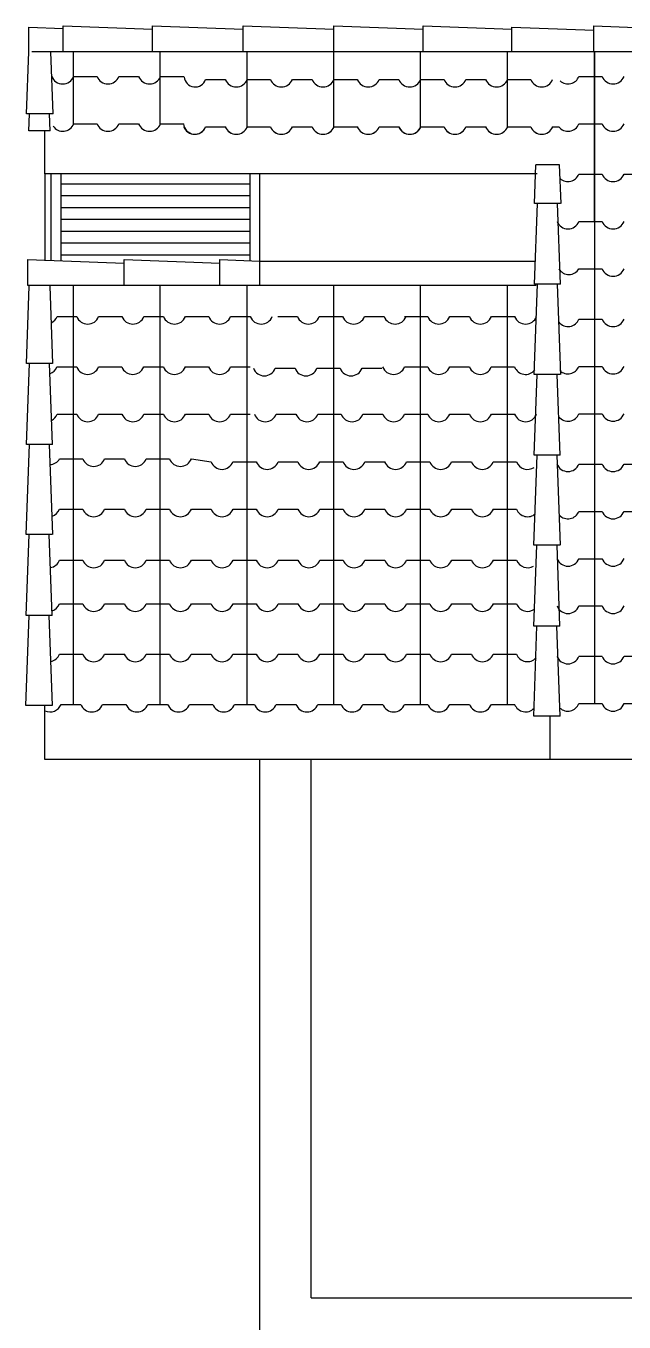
# Model space of a CAD drawing. Extents: x 121.8 to 221.5, y 86.6 to 106.4.
# Drawn here: x 132.515 to 134.032, y 96.568 to 99.855 of the extents above; entities that cross this region are included whole.
import ezdxf

# ---------------------------------------------------------------- set-up
doc = ezdxf.new("R2010")
doc.units = 0
doc.header["$LTSCALE"] = 15
for name, color, linetype in [('CORTE', 244, 'CONTINUOUS'), ('PAREDE', 7, 'CONTINUOUS'), ('TELHADO', 20, 'CONTINUOUS'), ('VISTAL', 30, 'CONTINUOUS'), ('VISTAP', 244, 'CONTINUOUS')]:
    doc.layers.add(name, color=color, linetype=linetype)

msp = doc.modelspace()

# ---------------------------------------------------------------- linework, layer by layer
at = {"layer": 'CORTE', "color": 1, "linetype": 'CONTINUOUS'}
for p, q in [((133.957, 99.7894), (133.957, 99.4871)), ((133.957, 99.7894), (133.957, 99.3595)), ((133.957, 99.7894), (133.957, 99.3595)), ((133.957, 99.7894), (133.957, 99.3595)), ((132.6363, 99.7271), (132.6761, 99.7271)), ((132.6363, 99.7271), (132.6761, 99.7271)), ((132.6761, 99.7271), (132.6954, 99.7271)), ((132.7508, 99.7271), (132.8009, 99.7271)), ((132.8563, 99.7271), (132.8961, 99.7271)), ((132.8961, 99.7271), (132.9154, 99.7271)), ((133.9172, 99.7271), (133.957, 99.7271)), ((133.9172, 99.7271), (133.957, 99.7271)), ((133.957, 99.7271), (133.9763, 99.7271)), ((132.9706, 99.7195), (133.0207, 99.7195)), ((133.0761, 99.7195), (133.1159, 99.7195)), ((133.1159, 99.7195), (133.1352, 99.7195)), ((133.1906, 99.7195), (133.2407, 99.7195)), ((133.2961, 99.7195), (133.3359, 99.7195)), ((133.3359, 99.7195), (133.3552, 99.7195)), ((133.4106, 99.7195), (133.4607, 99.7195)), ((133.5161, 99.7195), (133.5559, 99.7195)), ((133.5559, 99.7195), (133.5752, 99.7195)), ((133.6306, 99.7195), (133.6807, 99.7195)), ((133.7361, 99.7195), (133.7759, 99.7195)), ((133.7361, 99.7195), (133.7759, 99.7195)), ((133.7361, 99.7195), (133.7759, 99.7195)), ((133.7759, 99.7195), (133.7952, 99.7195)), ((132.6363, 99.6071), (132.6761, 99.6071)), ((132.6363, 99.6071), (132.6761, 99.6071)), ((132.6761, 99.6071), (132.6954, 99.6071)), ((132.7508, 99.6071), (132.8009, 99.6071)), ((132.8563, 99.6071), (132.8961, 99.6071)), ((132.8961, 99.6071), (132.9154, 99.6071)), ((132.9706, 99.5995), (133.0207, 99.5995)), ((132.9708, 99.5995), (133.0209, 99.5995)), ((133.0761, 99.5995), (133.1159, 99.5995)), ((133.0763, 99.5995), (133.1161, 99.5995)), ((133.1159, 99.5995), (133.1352, 99.5995)), ((133.1161, 99.5995), (133.1354, 99.5995)), ((133.1906, 99.5995), (133.2407, 99.5995)), ((133.1908, 99.5995), (133.2409, 99.5995)), ((133.2961, 99.5995), (133.3359, 99.5995)), ((133.2963, 99.5995), (133.3361, 99.5995)), ((133.3359, 99.5995), (133.3552, 99.5995)), ((133.3361, 99.5995), (133.3554, 99.5995)), ((133.4106, 99.5995), (133.4607, 99.5995)), ((133.4108, 99.5995), (133.4609, 99.5995)), ((133.5161, 99.5995), (133.5559, 99.5995)), ((133.5163, 99.5995), (133.5561, 99.5995)), ((133.5559, 99.5995), (133.5752, 99.5995)), ((133.5561, 99.5995), (133.5754, 99.5995)), ((133.6306, 99.5995), (133.6807, 99.5995)), ((133.6308, 99.5995), (133.6809, 99.5995)), ((133.7361, 99.5995), (133.7759, 99.5995)), ((133.7361, 99.5995), (133.7761, 99.5995)), ((133.7361, 99.5995), (133.7759, 99.5995)), ((133.7363, 99.5995), (133.7761, 99.5995)), ((133.7363, 99.5995), (133.7761, 99.5995)), ((133.7363, 99.5995), (133.7761, 99.5995)), ((133.7759, 99.5995), (133.7952, 99.5995)), ((133.7761, 99.5995), (133.7954, 99.5995)), ((133.8506, 99.5995), (133.8661, 99.5995)), ((133.9172, 99.6071), (133.957, 99.6071)), ((133.9172, 99.6071), (133.957, 99.6071)), ((133.957, 99.6071), (133.9763, 99.6071)), ((133.917, 99.4795), (133.9568, 99.4795)), ((133.917, 99.4795), (133.9568, 99.4795)), ((133.9568, 99.4795), (133.9761, 99.4795)), ((134.0315, 99.4795), (134.0816, 99.4795)), ((133.9172, 99.3595), (133.957, 99.3595)), ((133.9172, 99.3595), (133.957, 99.3595)), ((133.9172, 99.3595), (133.957, 99.3595)), ((133.9172, 99.3595), (133.957, 99.3595)), ((133.9172, 99.3595), (133.957, 99.3595)), ((133.9172, 99.3595), (133.957, 99.3595)), ((133.957, 99.3595), (133.9763, 99.3595)), ((133.957, 99.3595), (133.9763, 99.3595)), ((133.957, 99.3595), (133.957, 98.6243)), ((133.9172, 99.2395), (133.957, 99.2395)), ((133.9172, 99.2395), (133.957, 99.2395)), ((133.9172, 99.2395), (133.957, 99.2395)), ((133.957, 99.2395), (133.9763, 99.2395)), ((133.9172, 99.1119), (133.957, 99.1119)), ((133.9172, 99.1119), (133.957, 99.1119)), ((133.9172, 99.1119), (133.957, 99.1119)), ((133.9172, 99.1119), (133.957, 99.1119)), ((133.957, 99.1119), (133.9763, 99.1119)), ((133.957, 99.1119), (133.9763, 99.1119)), ((133.957, 99.1119), (133.9763, 99.1119)), ((133.957, 99.1119), (133.9763, 99.1119)), ((133.9172, 98.9919), (133.957, 98.9919)), ((133.9172, 98.9919), (133.957, 98.9919)), ((133.957, 98.9919), (133.9763, 98.9919)), ((133.957, 98.9919), (133.9763, 98.9919)), ((133.9172, 98.8719), (133.957, 98.8719)), ((133.9172, 98.8719), (133.957, 98.8719)), ((133.957, 98.8719), (133.9763, 98.8719)), ((133.957, 98.8719), (133.9763, 98.8719)), ((133.917, 98.7443), (133.9568, 98.7443)), ((133.917, 98.7443), (133.9568, 98.7443)), ((133.9568, 98.7443), (133.9761, 98.7443)), ((133.9568, 98.7443), (133.9761, 98.7443)), ((134.0315, 98.7443), (134.0816, 98.7443)), ((133.917, 98.6243), (133.9568, 98.6243)), ((133.917, 98.6243), (133.9568, 98.6243)), ((133.9172, 98.6243), (133.957, 98.6243)), ((133.9172, 98.6243), (133.957, 98.6243)), ((133.9568, 98.6243), (133.9761, 98.6243)), ((133.9568, 98.6243), (133.9761, 98.6243)), ((133.957, 98.6243), (133.9763, 98.6243)), ((133.957, 98.6243), (133.957, 98.1367)), ((133.957, 98.6243), (133.9763, 98.6243)), ((133.957, 98.6243), (133.957, 98.1367)), ((134.0315, 98.6243), (134.0816, 98.6243)), ((133.9172, 98.5043), (133.957, 98.5043)), ((133.9172, 98.5043), (133.957, 98.5043)), ((133.957, 98.5043), (133.9763, 98.5043)), ((133.957, 98.5043), (133.9763, 98.5043)), ((133.9172, 98.3843), (133.957, 98.3843)), ((133.9172, 98.3843), (133.957, 98.3843)), ((133.957, 98.3843), (133.9763, 98.3843)), ((133.957, 98.3843), (133.9763, 98.3843)), ((133.917, 98.2567), (133.9568, 98.2567)), ((133.917, 98.2567), (133.9568, 98.2567)), ((133.9568, 98.2567), (133.9761, 98.2567)), ((133.9568, 98.2567), (133.9761, 98.2567)), ((134.0315, 98.2567), (134.0816, 98.2567)), ((133.917, 98.1367), (133.9568, 98.1367)), ((133.917, 98.1367), (133.9568, 98.1367)), ((133.9568, 98.1367), (133.9761, 98.1367)), ((133.9568, 98.1367), (133.9761, 98.1367)), ((134.0315, 98.1367), (134.0816, 98.1367))]:
    msp.add_line(p, q, dxfattribs=at)
for centre, radius, start, end in [((132.6086, 99.7378), 0.0297, 199.82, 338.9483), ((132.7231, 99.7378), 0.0297, 201.0517, 338.9483), ((132.8286, 99.7378), 0.0297, 201.0517, 338.9483), ((132.9443, 99.7281), 0.0277, 184.0528, 341.8558), ((133.8895, 99.7378), 0.0297, 227.5842, 338.9483), ((134.004, 99.7378), 0.0297, 201.0517, 338.9483), ((133.0484, 99.7302), 0.0297, 201.0517, 338.9483), ((133.1629, 99.7302), 0.0297, 201.0517, 338.9483), ((133.2684, 99.7302), 0.0297, 201.0517, 338.9483), ((133.3829, 99.7302), 0.0297, 201.0517, 338.9483), ((133.4884, 99.7302), 0.0297, 201.0517, 338.9483), ((133.6029, 99.7302), 0.0297, 201.0517, 338.9483), ((133.7084, 99.7302), 0.0297, 201.0517, 338.9483), ((133.8229, 99.7302), 0.0297, 201.0517, 338.9483), ((132.6086, 99.6178), 0.0297, 213.48, 338.9483), ((132.7231, 99.6178), 0.0297, 201.0517, 338.9483), ((132.8286, 99.6178), 0.0297, 201.0517, 338.9483), ((132.9436, 99.6095), 0.0289, 184.6744, 339.9327), ((132.9429, 99.6102), 0.0297, 201.0517, 338.9483), ((133.0484, 99.6102), 0.0297, 201.0517, 338.9483), ((133.0486, 99.6102), 0.0297, 201.0517, 338.9483), ((133.1629, 99.6102), 0.0297, 201.0517, 338.9483), ((133.1631, 99.6102), 0.0297, 201.0517, 338.9483), ((133.2684, 99.6102), 0.0297, 201.0517, 338.9483), ((133.2686, 99.6102), 0.0297, 201.0517, 338.9483), ((133.3829, 99.6102), 0.0297, 201.0517, 338.9483), ((133.3831, 99.6102), 0.0297, 201.0517, 338.9483), ((133.4884, 99.6102), 0.0297, 201.0517, 338.9483), ((133.4886, 99.6102), 0.0297, 201.0517, 338.9483), ((133.6029, 99.6102), 0.0297, 201.0517, 338.9483), ((133.6031, 99.6102), 0.0297, 201.0517, 338.9483), ((133.7084, 99.6102), 0.0297, 201.0517, 338.9483), ((133.7086, 99.6102), 0.0297, 201.0517, 338.9483), ((133.8229, 99.6102), 0.0297, 201.0517, 338.9483), ((133.8231, 99.6102), 0.0297, 201.0517, 338.9483), ((133.8895, 99.6178), 0.0297, 218.0153, 338.9483), ((134.004, 99.6178), 0.0297, 201.0517, 338.9483), ((133.8893, 99.4902), 0.0297, 228.267, 338.9483), ((134.0038, 99.4902), 0.0297, 201.0517, 338.9483), ((133.8895, 99.3702), 0.0297, 201.0517, 338.9483), ((133.8895, 99.3702), 0.0297, 201.0517, 338.9483), ((134.004, 99.3702), 0.0297, 201.0517, 338.9483), ((134.004, 99.3702), 0.0297, 201.0517, 338.9483), ((133.8917, 99.2547), 0.0297, 212.4819, 329.2488), ((134.004, 99.2502), 0.0297, 201.0517, 338.9483), ((133.8895, 99.1226), 0.0297, 218.9533, 338.9483), ((133.8895, 99.1226), 0.0297, 218.9533, 338.9483), ((134.004, 99.1226), 0.0297, 201.0517, 338.9483), ((134.004, 99.1226), 0.0297, 201.0517, 338.9483), ((133.8895, 99.0026), 0.0297, 226.1598, 338.9483), ((134.004, 99.0026), 0.0297, 201.0517, 338.9483), ((133.8895, 98.8826), 0.0297, 218.5427, 338.9483), ((134.004, 98.8826), 0.0297, 201.0517, 338.9483), ((133.8893, 98.755), 0.0297, 201.0517, 338.9483), ((134.0038, 98.755), 0.0297, 201.0517, 338.9483), ((133.8895, 98.635), 0.0297, 222.8171, 338.9483), ((133.8893, 98.635), 0.0297, 223.3922, 338.9483), ((134.0038, 98.635), 0.0297, 201.0517, 338.9483), ((134.004, 98.635), 0.0297, 201.0517, 338.9483), ((133.8895, 98.515), 0.0297, 201.0517, 338.9483), ((134.004, 98.515), 0.0297, 201.0517, 338.9483), ((133.8895, 98.395), 0.0297, 201.0517, 338.9483), ((134.004, 98.395), 0.0297, 201.0517, 338.9483), ((133.8893, 98.2673), 0.0297, 201.0517, 338.9483), ((134.0038, 98.2673), 0.0297, 201.0517, 338.9483), ((133.8893, 98.1473), 0.0297, 226.9371, 338.9483), ((134.0038, 98.1473), 0.0297, 201.0517, 338.9483)]:
    msp.add_arc(centre, radius, start, end, dxfattribs=at)
at = {"layer": 'PAREDE', "color": 1}
msp.add_line((133.8445, 97.9951), (133.8445, 98.1047), dxfattribs=at)
at = {"layer": 'TELHADO', "color": 1, "linetype": 'CONTINUOUS'}
for p, q in [((132.635, 99.7894), (132.635, 99.6042)), ((132.855, 99.7894), (132.855, 99.6042)), ((133.075, 99.7894), (133.075, 99.5966)), ((133.295, 99.7894), (133.295, 99.5966)), ((133.515, 99.7894), (133.515, 99.5966)), ((133.735, 99.7894), (133.735, 99.5966)), ((133.8111, 99.4802), (132.5635, 99.4802))]:
    msp.add_line(p, q, dxfattribs=at)
at = {"layer": 'TELHADO', "linetype": 'CONTINUOUS'}
msp.add_line((132.5635, 99.4802), (132.5635, 99.5888), dxfattribs=at)
at = {"layer": 'VISTAL', "linetype": 'CONTINUOUS'}
for p, q in [((132.5635, 99.4802), (132.5635, 99.2594)), ((132.5785, 99.4802), (132.5785, 99.2594)), ((132.6035, 99.4802), (132.6035, 99.2594)), ((133.0832, 99.4802), (133.0832, 99.2594)), ((132.6035, 99.4551), (133.0832, 99.4551)), ((132.6035, 99.4251), (133.0832, 99.4251)), ((132.6035, 99.3951), (133.0832, 99.3951)), ((132.6035, 99.3651), (133.0832, 99.3651)), ((132.6035, 99.3351), (133.0832, 99.3351)), ((132.6035, 99.3051), (133.0832, 99.3051)), ((132.6035, 99.2751), (133.0832, 99.2751))]:
    msp.add_line(p, q, dxfattribs=at)
at = {"layer": 'VISTAL', "color": 1, "linetype": 'CONTINUOUS'}
msp.add_line((139.8031, 97.9951), (133.8357, 97.9951), dxfattribs=at)
at = {"layer": 'VISTAP', "color": 1, "linetype": 'CONTINUOUS'}
for p, q in [((132.6097, 99.7894), (132.6097, 99.8553)), ((132.6097, 99.8553), (132.8361, 99.8471)), ((132.8361, 99.7894), (132.8361, 99.8553)), ((132.8361, 99.8553), (133.0661, 99.847)), ((133.0661, 99.7894), (133.0661, 99.8553)), ((133.0661, 99.8553), (133.2961, 99.847)), ((133.2961, 99.7894), (133.2961, 99.8553)), ((133.2961, 99.8553), (133.5225, 99.8471)), ((133.5225, 99.7894), (133.5225, 99.8553)), ((133.5225, 99.8553), (133.7471, 99.8472)), ((133.9546, 99.7894), (133.9546, 99.8553)), ((133.9546, 99.8553), (134.181, 99.8471)), ((132.5228, 99.7894), (132.5228, 99.8521)), ((132.5228, 99.8521), (132.6097, 99.849)), ((133.7471, 99.7894), (133.7471, 99.8521)), ((133.7471, 99.8521), (133.9546, 99.8447)), ((132.5169, 99.6327), (132.5226, 99.7894)), ((136.0538, 99.7894), (132.5301, 99.7894)), ((132.5841, 99.6327), (132.5785, 99.7894)), ((133.957, 99.3595), (133.957, 99.7894)), ((132.5841, 99.6327), (132.5169, 99.6327)), ((132.5229, 99.5888), (132.5245, 99.6327)), ((132.5769, 99.5888), (132.5753, 99.6327)), ((132.5769, 99.5888), (132.5229, 99.5888)), ((133.8046, 99.4051), (133.8082, 99.5029)), ((133.8683, 99.5029), (133.8082, 99.5029)), ((133.8718, 99.4051), (133.8683, 99.5029)), ((133.8705, 99.4051), (133.8046, 99.4051)), ((133.8046, 99.2001), (133.812, 99.4051)), ((133.8705, 99.2001), (133.8631, 99.4051)), ((133.804, 98.9716), (133.8122, 99.2001)), ((133.8705, 99.2001), (133.8046, 99.2001)), ((133.8712, 98.9717), (133.863, 99.2001)), ((133.8698, 98.9716), (133.804, 98.9716)), ((133.804, 98.7666), (133.8113, 98.9716)), ((133.8698, 98.7666), (133.8624, 98.9716)), ((133.8033, 98.5382), (133.8115, 98.7666)), ((133.8698, 98.7666), (133.804, 98.7666)), ((133.8705, 98.5382), (133.8623, 98.7666)), ((133.8691, 98.5382), (133.8033, 98.5382)), ((133.8033, 98.3331), (133.8106, 98.5382)), ((133.8691, 98.3331), (133.8617, 98.5382)), ((133.8026, 98.1047), (133.8108, 98.3331)), ((133.8691, 98.3331), (133.8033, 98.3331)), ((133.8698, 98.1047), (133.8616, 98.3331)), ((133.8699, 98.1047), (133.8026, 98.1047))]:
    msp.add_line(p, q, dxfattribs=at)
at = {"layer": 'VISTAP', "color": 244, "linetype": 'CONTINUOUS'}
for p, q in [((133.108, 99.1968), (133.108, 99.4802)), ((132.5199, 99.1968), (132.5199, 99.2628)), ((132.5199, 99.2628), (132.764, 99.254)), ((132.764, 99.1968), (132.764, 99.2626)), ((132.764, 99.2626), (133.0064, 99.2539)), ((133.0064, 99.1968), (133.0064, 99.2626)), ((133.0064, 99.2626), (133.108, 99.259)), ((133.8089, 99.1968), (132.5197, 99.1968)), ((132.635, 99.1968), (132.635, 98.8701)), ((132.855, 99.1968), (132.855, 98.8701)), ((133.075, 99.1968), (133.075, 98.8701)), ((133.295, 99.1968), (133.295, 98.8705)), ((133.515, 99.1968), (133.515, 98.8705)), ((133.735, 99.1968), (133.735, 98.8705)), ((132.5165, 98.9991), (132.5236, 99.1951)), ((132.5837, 98.9991), (132.5767, 99.1951)), ((132.594, 99.1181), (132.6441, 99.1181)), ((132.6995, 99.1181), (132.7393, 99.1181)), ((132.6995, 99.1181), (132.7393, 99.1181)), ((132.7357, 99.1181), (132.7393, 99.1181)), ((132.7393, 99.1181), (132.7586, 99.1181)), ((132.7393, 99.1181), (132.7586, 99.1181)), ((132.814, 99.1181), (132.8641, 99.1181)), ((132.9195, 99.1181), (132.9593, 99.1181)), ((132.9195, 99.1181), (132.9593, 99.1181)), ((132.9593, 99.1181), (132.9786, 99.1181)), ((133.034, 99.1181), (133.0841, 99.1181)), ((133.1535, 99.1181), (133.2036, 99.1181)), ((133.259, 99.1181), (133.2988, 99.1181)), ((133.259, 99.1181), (133.2988, 99.1181)), ((133.2988, 99.1181), (133.3181, 99.1181)), ((133.3735, 99.1181), (133.4236, 99.1181)), ((133.4752, 99.1181), (133.515, 99.1181)), ((133.515, 99.1181), (133.5343, 99.1181)), ((133.5897, 99.1181), (133.6398, 99.1181)), ((133.6952, 99.1181), (133.735, 99.1181)), ((133.735, 99.1181), (133.7543, 99.1181)), ((132.5165, 98.7941), (132.5239, 98.9991)), ((132.5824, 98.9991), (132.5165, 98.9991)), ((132.5824, 98.7941), (132.575, 98.9991)), ((132.5938, 98.9905), (132.6439, 98.9905)), ((132.6993, 98.9905), (132.7391, 98.9905)), ((132.6993, 98.9905), (132.7391, 98.9905)), ((132.7328, 98.9905), (132.7391, 98.9905)), ((132.7391, 98.9905), (132.7584, 98.9905)), ((132.7391, 98.9905), (132.7584, 98.9905)), ((132.8138, 98.9905), (132.8639, 98.9905)), ((132.9193, 98.9905), (132.9591, 98.9905)), ((132.9193, 98.9905), (132.9591, 98.9905)), ((132.9591, 98.9905), (132.9784, 98.9905)), ((133.0338, 98.9905), (133.0839, 98.9905)), ((133.1473, 98.987), (133.1974, 98.987)), ((133.2528, 98.987), (133.2926, 98.987)), ((133.2528, 98.987), (133.2926, 98.987)), ((133.2926, 98.987), (133.3119, 98.987)), ((133.3673, 98.987), (133.4174, 98.987)), ((133.475, 98.9905), (133.5148, 98.9905)), ((133.5148, 98.9905), (133.5341, 98.9905)), ((133.5895, 98.9905), (133.6396, 98.9905)), ((133.695, 98.9905), (133.7348, 98.9905)), ((133.7348, 98.9905), (133.7541, 98.9905)), ((132.594, 98.8705), (132.6441, 98.8705)), ((132.594, 98.8705), (132.6441, 98.8705)), ((132.635, 98.8701), (132.635, 98.1345)), ((132.6995, 98.8705), (132.7393, 98.8705)), ((132.6995, 98.8705), (132.7393, 98.8705)), ((132.6995, 98.8705), (132.7393, 98.8705)), ((132.6995, 98.8705), (132.7393, 98.8705)), ((132.7371, 98.8705), (132.7393, 98.8705)), ((132.7371, 98.8705), (132.7393, 98.8705)), ((132.7393, 98.8705), (132.7586, 98.8705)), ((132.7393, 98.8705), (132.7586, 98.8705)), ((132.7393, 98.8705), (132.7586, 98.8705)), ((132.7393, 98.8705), (132.7586, 98.8705)), ((132.814, 98.8705), (132.8641, 98.8705)), ((132.814, 98.8705), (132.8641, 98.8705)), ((132.855, 98.8701), (132.855, 98.1345)), ((132.9195, 98.8705), (132.9593, 98.8705)), ((132.9195, 98.8705), (132.9593, 98.8705)), ((132.9195, 98.8705), (132.9593, 98.8705)), ((132.9195, 98.8705), (132.9593, 98.8705)), ((132.9593, 98.8705), (132.9786, 98.8705)), ((132.9593, 98.8705), (132.9786, 98.8705)), ((133.034, 98.8705), (133.0841, 98.8705)), ((133.075, 98.8701), (133.075, 98.1345)), ((133.1497, 98.8705), (133.1998, 98.8705)), ((133.1497, 98.8705), (133.1998, 98.8705)), ((133.2552, 98.8705), (133.295, 98.8705)), ((133.2552, 98.8705), (133.295, 98.8705)), ((133.2552, 98.8705), (133.295, 98.8705)), ((133.2552, 98.8705), (133.295, 98.8705)), ((133.295, 98.8705), (133.3143, 98.8705)), ((133.295, 98.8705), (133.3143, 98.8705)), ((133.295, 98.8705), (133.295, 98.1349)), ((133.3697, 98.8705), (133.4198, 98.8705)), ((133.4752, 98.8705), (133.515, 98.8705)), ((133.4752, 98.8705), (133.515, 98.8705)), ((133.515, 98.8705), (133.515, 98.1349)), ((133.515, 98.8705), (133.5343, 98.8705)), ((133.515, 98.8705), (133.5343, 98.8705)), ((133.5897, 98.8705), (133.6398, 98.8705)), ((133.5897, 98.8705), (133.6398, 98.8705)), ((133.6952, 98.8705), (133.735, 98.8705)), ((133.6952, 98.8705), (133.735, 98.8705)), ((133.735, 98.8705), (133.735, 98.1349)), ((133.735, 98.8705), (133.7543, 98.8705)), ((133.735, 98.8705), (133.7543, 98.8705)), ((132.5159, 98.5656), (132.5241, 98.7941)), ((132.5824, 98.7941), (132.5165, 98.7941)), ((132.5831, 98.5657), (132.5749, 98.7941)), ((132.6002, 98.7574), (132.64, 98.7574)), ((132.6002, 98.7574), (132.64, 98.7574)), ((132.6002, 98.7574), (132.64, 98.7574)), ((132.64, 98.7574), (132.6593, 98.7574)), ((132.7147, 98.7574), (132.7649, 98.7574)), ((132.8202, 98.7574), (132.86, 98.7574)), ((132.86, 98.7574), (132.8793, 98.7574)), ((132.9347, 98.7574), (132.9847, 98.7497)), ((133.04, 98.7497), (133.0798, 98.7497)), ((133.0798, 98.7497), (133.0991, 98.7497)), ((133.1545, 98.7497), (133.2047, 98.7497)), ((133.26, 98.7497), (133.2998, 98.7497)), ((133.2998, 98.7497), (133.3191, 98.7497)), ((133.3745, 98.7497), (133.4247, 98.7497)), ((133.48, 98.7497), (133.5198, 98.7497)), ((133.5198, 98.7497), (133.5391, 98.7497)), ((133.5945, 98.7497), (133.6447, 98.7497)), ((133.7, 98.7497), (133.7398, 98.7497)), ((133.7, 98.7497), (133.7398, 98.7497)), ((133.7398, 98.7497), (133.7591, 98.7497)), ((132.6002, 98.6297), (132.64, 98.6297)), ((132.6002, 98.6297), (132.64, 98.6297)), ((132.6002, 98.6297), (132.64, 98.6297)), ((132.6002, 98.6297), (132.64, 98.6297)), ((132.64, 98.6297), (132.6593, 98.6297)), ((132.64, 98.6297), (132.6593, 98.6297)), ((132.64, 98.6297), (132.6593, 98.6297)), ((132.64, 98.6297), (132.6593, 98.6297)), ((132.7147, 98.6297), (132.7649, 98.6297)), ((132.7147, 98.6297), (132.7649, 98.6297)), ((132.8202, 98.6297), (132.86, 98.6297)), ((132.8202, 98.6297), (132.86, 98.6297)), ((132.86, 98.6297), (132.8793, 98.6297)), ((132.86, 98.6297), (132.8793, 98.6297)), ((132.9347, 98.6297), (132.9849, 98.6297)), ((132.9347, 98.6297), (132.9849, 98.6297)), ((133.0402, 98.6297), (133.08, 98.6297)), ((133.0402, 98.6297), (133.08, 98.6297)), ((133.08, 98.6297), (133.0993, 98.6297)), ((133.08, 98.6297), (133.0993, 98.6297)), ((133.1547, 98.6297), (133.2049, 98.6297)), ((133.1547, 98.6297), (133.2049, 98.6297)), ((133.2602, 98.6297), (133.3, 98.6297)), ((133.2602, 98.6297), (133.3, 98.6297)), ((133.3, 98.6297), (133.3193, 98.6297)), ((133.3, 98.6297), (133.3193, 98.6297)), ((133.3747, 98.6297), (133.4249, 98.6297)), ((133.3747, 98.6297), (133.4249, 98.6297)), ((133.4802, 98.6297), (133.52, 98.6297)), ((133.4802, 98.6297), (133.52, 98.6297)), ((133.52, 98.6297), (133.5393, 98.6297)), ((133.52, 98.6297), (133.5393, 98.6297)), ((133.5947, 98.6297), (133.6449, 98.6297)), ((133.5947, 98.6297), (133.6449, 98.6297)), ((133.7002, 98.6297), (133.74, 98.6297)), ((133.7002, 98.6297), (133.74, 98.6297)), ((133.7002, 98.6297), (133.74, 98.6297)), ((133.7002, 98.6297), (133.74, 98.6297)), ((133.7002, 98.6297), (133.74, 98.6297)), ((133.7002, 98.6297), (133.74, 98.6297)), ((133.74, 98.6297), (133.7593, 98.6297)), ((133.74, 98.6297), (133.7593, 98.6297)), ((132.5817, 98.5656), (132.5159, 98.5656)), ((132.5159, 98.3606), (132.5232, 98.5656)), ((132.5817, 98.3606), (132.5743, 98.5656)), ((132.6002, 98.5004), (132.64, 98.5004)), ((132.6002, 98.5004), (132.64, 98.5004)), ((132.64, 98.5004), (132.6593, 98.5004)), ((132.64, 98.5004), (132.6593, 98.5004)), ((132.7147, 98.5004), (132.7649, 98.5004)), ((132.8202, 98.5004), (132.86, 98.5004)), ((132.86, 98.5004), (132.8793, 98.5004)), ((132.9347, 98.5004), (132.9849, 98.5004)), ((133.0402, 98.5004), (133.08, 98.5004)), ((133.08, 98.5004), (133.0993, 98.5004)), ((133.1547, 98.5004), (133.2049, 98.5004)), ((133.2602, 98.5004), (133.3, 98.5004)), ((133.3, 98.5004), (133.3193, 98.5004)), ((133.3747, 98.5004), (133.4249, 98.5004)), ((133.4802, 98.5004), (133.52, 98.5004)), ((133.52, 98.5004), (133.5393, 98.5004)), ((133.5947, 98.5004), (133.6449, 98.5004)), ((133.7002, 98.5004), (133.74, 98.5004)), ((133.7002, 98.5004), (133.74, 98.5004)), ((133.7002, 98.5004), (133.74, 98.5004)), ((133.74, 98.5004), (133.7593, 98.5004)), ((132.6002, 98.3897), (132.64, 98.3897)), ((132.6002, 98.3897), (132.64, 98.3897)), ((132.64, 98.3897), (132.6593, 98.3897)), ((132.64, 98.3897), (132.6593, 98.3897)), ((132.7147, 98.3897), (132.7649, 98.3897)), ((132.8202, 98.3897), (132.86, 98.3897)), ((132.86, 98.3897), (132.8793, 98.3897)), ((132.9347, 98.3897), (132.9849, 98.3897)), ((133.0402, 98.3897), (133.08, 98.3897)), ((133.08, 98.3897), (133.0993, 98.3897)), ((133.1547, 98.3897), (133.2049, 98.3897)), ((133.2602, 98.3897), (133.3, 98.3897)), ((133.3, 98.3897), (133.3193, 98.3897)), ((133.3747, 98.3897), (133.4249, 98.3897)), ((133.4802, 98.3897), (133.52, 98.3897)), ((133.52, 98.3897), (133.5393, 98.3897)), ((133.5947, 98.3897), (133.6449, 98.3897)), ((133.7002, 98.3897), (133.74, 98.3897)), ((133.7002, 98.3897), (133.74, 98.3897)), ((133.7002, 98.3897), (133.74, 98.3897)), ((133.74, 98.3897), (133.7593, 98.3897)), ((132.5152, 98.1321), (132.5234, 98.3606)), ((132.5817, 98.3606), (132.5159, 98.3606)), ((132.5824, 98.1322), (132.5742, 98.3606)), ((132.6, 98.2621), (132.6398, 98.2621)), ((132.6, 98.2621), (132.6398, 98.2621)), ((132.6398, 98.2621), (132.6591, 98.2621)), ((132.6398, 98.2621), (132.6591, 98.2621)), ((132.7145, 98.2621), (132.7647, 98.2621)), ((132.82, 98.2621), (132.8598, 98.2621)), ((132.8598, 98.2621), (132.8791, 98.2621)), ((132.9345, 98.2621), (132.9847, 98.2621)), ((133.04, 98.2621), (133.0798, 98.2621)), ((133.0798, 98.2621), (133.0991, 98.2621)), ((133.1545, 98.2621), (133.2047, 98.2621)), ((133.26, 98.2621), (133.2998, 98.2621)), ((133.2998, 98.2621), (133.3191, 98.2621)), ((133.3745, 98.2621), (133.4247, 98.2621)), ((133.48, 98.2621), (133.5198, 98.2621)), ((133.5198, 98.2621), (133.5391, 98.2621)), ((133.5945, 98.2621), (133.6447, 98.2621)), ((133.7, 98.2621), (133.7398, 98.2621)), ((133.7, 98.2621), (133.7398, 98.2621)), ((133.7, 98.2621), (133.7398, 98.2621)), ((133.7398, 98.2621), (133.7591, 98.2621)), ((132.5821, 98.1321), (132.5152, 98.1321)), ((132.5635, 97.9951), (132.5635, 98.1321)), ((132.6041, 98.1349), (132.6543, 98.1349)), ((132.6041, 98.1349), (132.6543, 98.1349)), ((132.7097, 98.1349), (132.7495, 98.1349)), ((132.7097, 98.1349), (132.7495, 98.1349)), ((132.7097, 98.1349), (132.7495, 98.1349)), ((132.7097, 98.1349), (132.7495, 98.1349)), ((132.7495, 98.1349), (132.7688, 98.1349)), ((132.7495, 98.1349), (132.7688, 98.1349)), ((132.8241, 98.1349), (132.8743, 98.1349)), ((132.8241, 98.1349), (132.8743, 98.1349)), ((132.9297, 98.1349), (132.9695, 98.1349)), ((132.9297, 98.1349), (132.9695, 98.1349)), ((132.9695, 98.1349), (132.9888, 98.1349)), ((132.9695, 98.1349), (132.9888, 98.1349)), ((133.0441, 98.1349), (133.0943, 98.1349)), ((133.0441, 98.1349), (133.0943, 98.1349)), ((133.1497, 98.1349), (133.1998, 98.1349)), ((133.1497, 98.1349), (133.1998, 98.1349)), ((133.2552, 98.1349), (133.295, 98.1349)), ((133.2552, 98.1349), (133.295, 98.1349)), ((133.2552, 98.1349), (133.295, 98.1349)), ((133.2552, 98.1349), (133.295, 98.1349)), ((133.295, 98.1349), (133.3143, 98.1349)), ((133.295, 98.1349), (133.3143, 98.1349)), ((133.3697, 98.1349), (133.4198, 98.1349)), ((133.3697, 98.1349), (133.4198, 98.1349)), ((133.4752, 98.1349), (133.515, 98.1349)), ((133.4752, 98.1349), (133.515, 98.1349)), ((133.515, 98.1349), (133.5343, 98.1349)), ((133.515, 98.1349), (133.5343, 98.1349)), ((133.5897, 98.1349), (133.6398, 98.1349)), ((133.5897, 98.1349), (133.6398, 98.1349)), ((133.6952, 98.1349), (133.735, 98.1349)), ((133.6952, 98.1349), (133.735, 98.1349)), ((133.735, 98.1349), (133.7543, 98.1349)), ((133.735, 98.1349), (133.7543, 98.1349)), ((133.8357, 97.9951), (132.5635, 97.9951))]:
    msp.add_line(p, q, dxfattribs=at)
at = {"layer": 'VISTAP', "linetype": 'CONTINUOUS'}
msp.add_line((133.108, 99.259), (133.8068, 99.259), dxfattribs=at)
at = {"layer": 'VISTAP', "color": 244}
for p, q in [((133.108, 95.4302), (133.108, 97.9951)), ((133.238, 96.6302), (133.238, 97.9951)), ((133.238, 96.6302), (134.408, 96.6302))]:
    msp.add_line(p, q, dxfattribs=at)
at = {"layer": 'VISTAP', "color": 244, "linetype": 'CONTINUOUS'}
for centre, start, end in [((132.5663, 99.1288), 297.5447, 338.9483), ((132.6718, 99.1288), 201.0517, 338.9483), ((132.7863, 99.1288), 201.0517, 338.9483), ((132.8918, 99.1288), 201.0517, 338.9483), ((133.0063, 99.1288), 201.0517, 338.9483), ((133.1118, 99.1288), 201.0517, 338.9483), ((133.2313, 99.1288), 201.0517, 338.9483), ((133.3458, 99.1288), 201.0517, 338.9483), ((133.4513, 99.1288), 201.0517, 338.9483), ((133.562, 99.1288), 201.0517, 338.9483), ((133.6675, 99.1288), 201.0517, 338.9483), ((133.782, 99.1288), 201.0517, 338.9483), ((132.5661, 99.0012), 289.4235, 338.9483), ((132.6716, 99.0012), 201.0517, 338.9483), ((132.7861, 99.0012), 201.0517, 338.9483), ((132.8916, 99.0012), 201.0517, 338.9483), ((133.0061, 99.0012), 201.0517, 338.9483), ((133.1196, 98.9977), 201.0517, 338.9483), ((133.2251, 98.9977), 201.0517, 338.9483), ((133.3396, 98.9977), 201.0517, 338.9483), ((133.4473, 99.0012), 201.0517, 338.9483), ((133.5618, 99.0012), 201.0517, 338.9483), ((133.6673, 99.0012), 201.0517, 338.9483), ((133.7818, 99.0012), 201.0517, 321.6144), ((132.5663, 98.8812), 297.9937, 338.9483), ((132.5663, 98.8812), 297.9937, 338.9483), ((132.6718, 98.8812), 201.0517, 338.9483), ((132.6718, 98.8812), 201.0517, 338.9483), ((132.7863, 98.8812), 201.0517, 338.9483), ((132.7863, 98.8812), 201.0517, 338.9483), ((132.8918, 98.8812), 201.0517, 338.9483), ((132.8918, 98.8812), 201.0517, 338.9483), ((133.0063, 98.8812), 201.0517, 338.9483), ((133.0063, 98.8812), 201.0517, 338.9483), ((133.122, 98.8812), 201.0517, 338.9483), ((133.122, 98.8812), 201.0517, 338.9483), ((133.2275, 98.8812), 201.0517, 338.9483), ((133.2275, 98.8812), 201.0517, 338.9483), ((133.342, 98.8812), 201.0517, 338.9483), ((133.342, 98.8812), 201.0517, 338.9483), ((133.4475, 98.8812), 201.0517, 338.9483), ((133.4475, 98.8812), 201.0517, 338.9483), ((133.562, 98.8812), 201.0517, 338.9483), ((133.562, 98.8812), 201.0517, 338.9483), ((133.6675, 98.8812), 201.0517, 338.9483), ((133.6675, 98.8812), 201.0517, 338.9483), ((133.782, 98.8812), 201.0517, 338.9483), ((132.5747, 98.7725), 273.8223, 329.2488), ((132.687, 98.768), 201.0517, 338.9483), ((132.7925, 98.768), 201.0517, 338.9483), ((132.907, 98.768), 201.0517, 338.9483), ((133.0123, 98.7604), 201.0517, 338.9483), ((133.1268, 98.7604), 201.0517, 338.9483), ((133.2323, 98.7604), 201.0517, 338.9483), ((133.3468, 98.7604), 201.0517, 338.9483), ((133.4523, 98.7604), 201.0517, 338.9483), ((133.5668, 98.7604), 201.0517, 338.9483), ((133.6723, 98.7604), 201.0517, 338.9483), ((133.7868, 98.7604), 201.0517, 304.2587), ((132.5725, 98.6404), 287.4124, 338.9483), ((132.5725, 98.6404), 287.4124, 338.9483), ((132.687, 98.6404), 201.0517, 338.9483), ((132.687, 98.6404), 201.0517, 338.9483), ((132.7925, 98.6404), 201.0517, 338.9483), ((132.7925, 98.6404), 201.0517, 338.9483), ((132.907, 98.6404), 201.0517, 338.9483), ((132.907, 98.6404), 201.0517, 338.9483), ((133.0125, 98.6404), 201.0517, 338.9483), ((133.0125, 98.6404), 201.0517, 338.9483), ((133.127, 98.6404), 201.0517, 338.9483), ((133.127, 98.6404), 201.0517, 338.9483), ((133.2325, 98.6404), 201.0517, 338.9483), ((133.2325, 98.6404), 201.0517, 338.9483), ((133.347, 98.6404), 201.0517, 338.9483), ((133.347, 98.6404), 201.0517, 338.9483), ((133.4525, 98.6404), 201.0517, 338.9483), ((133.4525, 98.6404), 201.0517, 338.9483), ((133.567, 98.6404), 201.0517, 338.9483), ((133.567, 98.6404), 201.0517, 338.9483), ((133.6725, 98.6404), 201.0517, 338.9483), ((133.6725, 98.6404), 201.0517, 338.9483), ((133.787, 98.6404), 201.0517, 311.8761), ((132.5725, 98.511), 279.3196, 338.9483), ((132.687, 98.511), 201.0517, 338.9483), ((132.7925, 98.511), 201.0517, 338.9483), ((132.907, 98.511), 201.0517, 338.9483), ((133.0125, 98.511), 201.0517, 338.9483), ((133.127, 98.511), 201.0517, 338.9483), ((133.2325, 98.511), 201.0517, 338.9483), ((133.347, 98.511), 201.0517, 338.9483), ((133.4525, 98.511), 201.0517, 338.9483), ((133.567, 98.511), 201.0517, 338.9483), ((133.6725, 98.511), 201.0517, 338.9483), ((133.787, 98.511), 201.0517, 300.4187), ((132.5725, 98.4004), 287.1582, 338.9483), ((132.687, 98.4004), 201.0517, 338.9483), ((132.7925, 98.4004), 201.0517, 338.9483), ((132.907, 98.4004), 201.0517, 338.9483), ((133.0125, 98.4004), 201.0517, 338.9483), ((133.127, 98.4004), 201.0517, 338.9483), ((133.2325, 98.4004), 201.0517, 338.9483), ((133.347, 98.4004), 201.0517, 338.9483), ((133.4525, 98.4004), 201.0517, 338.9483), ((133.567, 98.4004), 201.0517, 338.9483), ((133.6725, 98.4004), 201.0517, 338.9483), ((133.787, 98.4004), 201.0517, 308.59), ((132.5723, 98.2728), 281.739, 338.9483), ((132.6868, 98.2728), 201.0517, 338.9483), ((132.7923, 98.2728), 201.0517, 338.9483), ((132.9068, 98.2728), 201.0517, 338.9483), ((133.0123, 98.2728), 201.0517, 338.9483), ((133.1268, 98.2728), 201.0517, 338.9483), ((133.2323, 98.2728), 201.0517, 338.9483), ((133.3468, 98.2728), 201.0517, 338.9483), ((133.4523, 98.2728), 201.0517, 338.9483), ((133.5668, 98.2728), 201.0517, 338.9483), ((133.6723, 98.2728), 201.0517, 338.9483), ((133.7868, 98.2728), 201.0517, 317.1376), ((132.5765, 98.1455), 244.0484, 338.9483), ((132.682, 98.1455), 201.0517, 338.9483), ((132.682, 98.1455), 201.0517, 338.9483), ((132.7965, 98.1455), 201.0517, 338.9483), ((132.7965, 98.1455), 201.0517, 338.9483), ((132.902, 98.1455), 201.0517, 338.9483), ((132.902, 98.1455), 201.0517, 338.9483), ((133.0165, 98.1455), 201.0517, 338.9483), ((133.0165, 98.1455), 201.0517, 338.9483), ((133.122, 98.1455), 201.0517, 338.9483), ((133.122, 98.1455), 201.0517, 338.9483), ((133.2275, 98.1455), 201.0517, 338.9483), ((133.2275, 98.1455), 201.0517, 338.9483), ((133.342, 98.1455), 201.0517, 338.9483), ((133.342, 98.1455), 201.0517, 338.9483), ((133.4475, 98.1455), 201.0517, 338.9483), ((133.4475, 98.1455), 201.0517, 338.9483), ((133.562, 98.1455), 201.0517, 338.9483), ((133.562, 98.1455), 201.0517, 338.9483), ((133.6675, 98.1455), 201.0517, 338.9483), ((133.6675, 98.1455), 201.0517, 338.9483), ((133.782, 98.1455), 201.0517, 315.9318)]:
    msp.add_arc(centre, 0.0297, start, end, dxfattribs=at)

doc.saveas('drawing.dxf')
